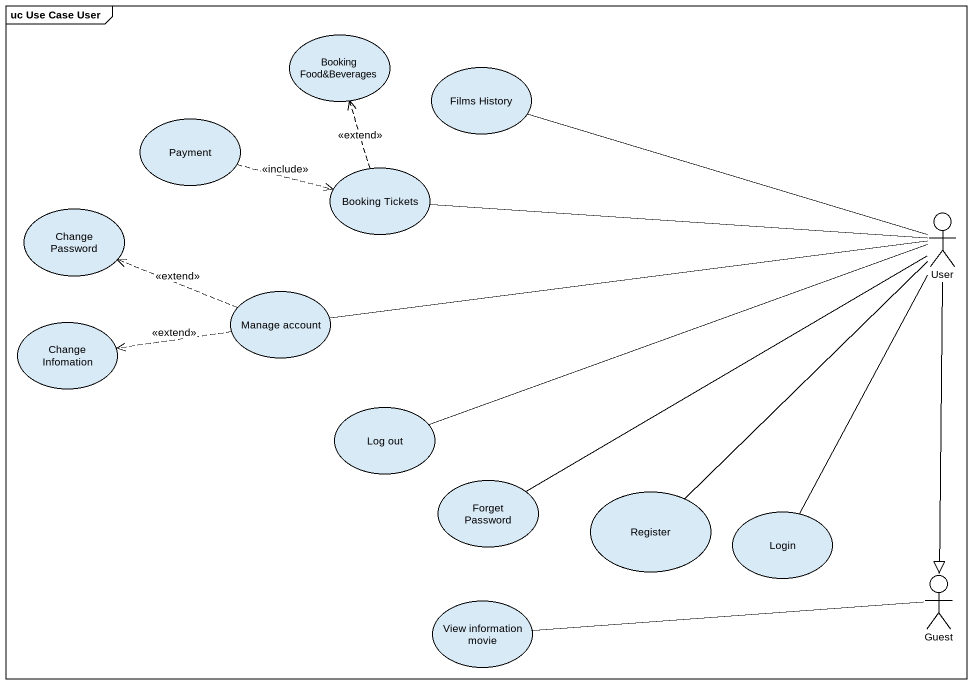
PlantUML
@startuml
mainframe uc Use Case User
usecase "Booking Food&Beverages" as Booking_Food_Beverages
usecase "Films History" as Films_History
usecase Payment
usecase "Change Password" as Change_Password
usecase "Booking Tickets" as Booking_Tickets
actor User
usecase "Manage account" as Manage_account
usecase "Change Infomation" as Change_Infomation
usecase "Log out" as Log_out
usecase "Forget Password" as Forget_Password
usecase Register
usecase Login
actor Guest
usecase "View information movie" as View_information_movie
Payment .right.> Booking_Tickets : <<include>>
Booking_Tickets .up.> Booking_Food_Beverages : <<extend>>
User -left- Films_History
User -left- Booking_Tickets
User -left- Manage_account
User -left- Log_out
User -- Register
User -- Login
User --|> Guest
Manage_account .left.> Change_Password : <<extend>>
Manage_account .left.> Change_Infomation : <<extend>>
Forget_Password -right- User
Guest -left- View_information_movie
@enduml
